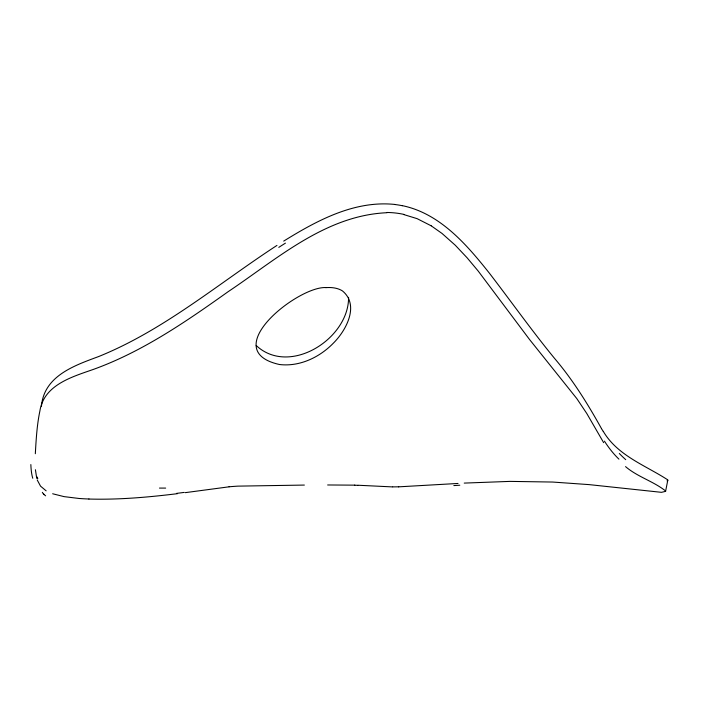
<?xml version="1.0" encoding="UTF-8"?>
<svg xmlns="http://www.w3.org/2000/svg" width="703" height="703" viewBox="0 0 703 703"><rect width="100%" height="100%" fill="white"/><g stroke="black" fill="none" stroke-linecap="round" stroke-linejoin="round"><path stroke-width="1.05" d="M464.226 483.093L510.035 481.388L552.663 482.047L589.158 484.622L661.47 492.328L665.574 491.362L667.85 479.921C645.574 465.377 617.673 455.808 603.297 431.405M35.326 453.725C36.134 439.419 36.951 425.016 39.895 410.965C43.867 385.024 71.873 376.913 93.209 369.47C142.437 351.72 185.9 321.746 228.229 291.622C277.026 259.047 325.542 215.311 387.125 212.71M665.574 491.362L665.592 490.966C653.5 481.318 637.498 476.88 625.538 466.616M41.433 406.387C43.911 375.982 74.202 365.613 98.657 356.544C164.124 330.085 218.361 283.608 276.956 245.417M667.832 480.316L667.024 480.914M283.704 241.103C317.009 220.487 354.453 200.197 394.998 204.459M185.241 492.654L229.09 486.81M177.525 493.664C148.14 497.258 118.517 499.895 88.886 499.033M325.805 287.562C297.844 286.209 216.392 350.498 279.486 364.514C299.531 366.913 319.426 357.432 333.213 343.319C346.034 330.718 359.822 305.313 342.502 290.945A30.589 19.368 -23 0 0 325.77 287.659M458.04 483.453L398.539 486.845M304.364 485.07L237.869 486.133A35.66 4.209 -3.9 0 0 229.055 486.792M327.642 484.973L354.83 485.149M392.643 486.915L358.091 485.246M79.536 498.532L64.052 496.626L52.646 493.761M402.388 205.663C440.025 213.492 466.634 244.539 489.446 273.256C511.257 301.631 531.96 330.867 554.676 358.539C572.963 380.024 587.796 403.997 601.469 428.575M403.856 214.591L417.107 218.651L431.159 225.795M46.143 490.835L40.537 486.142L37.233 479.991M431.238 225.839L442.046 233.466L455.307 245.259L467.117 257.808L478.225 271.086L529.544 339.505L576.803 398.583L586.785 413.505L603.657 442.67M256.208 345.507C289.504 376.694 349.022 338.653 348.565 297.351M36.741 478.374L35.414 469.727M278.783 247.377A327.317 174.432 -28.9 0 1 285.427 243.141M394.981 204.52A99.764 82.611 -33.1 0 1 402.362 205.724M603.279 431.431A114.396 78.639 81.4 0 1 601.443 428.602M625.74 459.665A121.382 56.425 69.2 0 1 619.325 453.505M618.93 459.147A96.496 52.98 77.5 0 1 604.439 441.141M387.177 212.473A89.738 73.463 -32 0 1 403.935 214.406M32.769 478.268A81.891 17.399 -77.2 0 1 30.853 464.56M37.76 478.813A121.962 28.454 -70.2 0 1 37.338 477.082M44.008 494.613A192.771 50.44 -20.8 0 1 42.321 492.346M45.642 495.826A168.289 39.122 -14 0 1 43.648 494.016M88.956 499.007A44.632 5.826 -1 0 1 79.632 498.506M184.212 492.399A258.168 45.871 -0.8 0 1 176.532 493.392M159.467 488.084A348.758 1.986 0 0 1 165.662 488.093M354.523 485.202A225.953 21.573 -7.1 0 1 357.783 485.307M398.715 486.801A31.336 2.469 -3 0 1 392.889 486.871M453.839 485.58A303.257 39.737 -6.1 0 1 459.797 485.219"/></g></svg>
